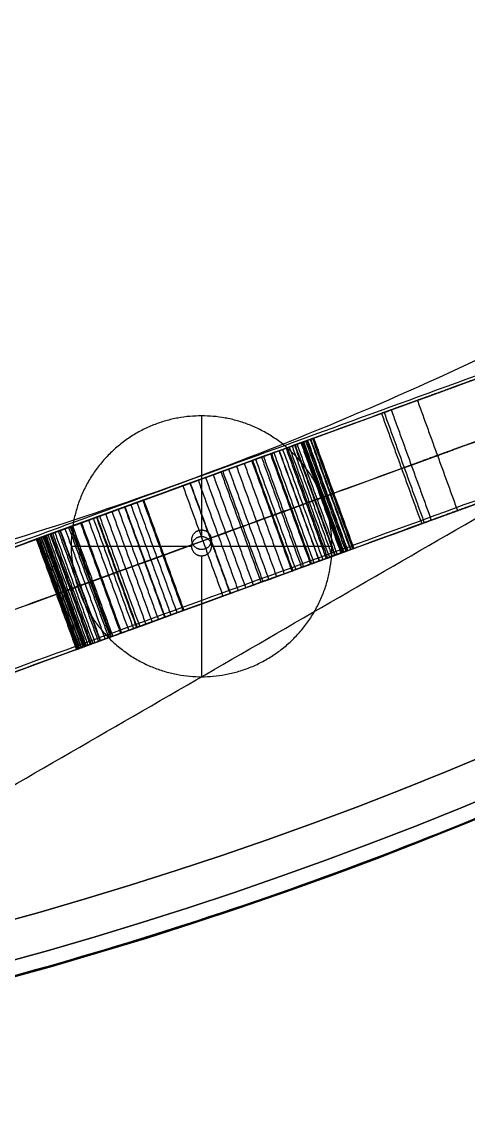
# Model space of a CAD drawing. Header units: millimetres. Extents: x -610 to 610, y -610 to 610.
# Drawn here: x 162.3 to 230.7, y -610.3 to -442.1 of the extents above; entities that cross this region are included whole.
import ezdxf

# ---------------------------------------------------------------- set-up
doc = ezdxf.new("R2010")
doc.units = ezdxf.units.MM
doc.layers.add('base', color=7, linetype='Continuous', true_color=0xffecbc)

msp = doc.modelspace()

# ---------------------------------------------------------------- linework, layer by layer
at = {"layer": 'base'}
for p, q in [((-25.71, -590.63, 122.97), (352.29, -453.05, 122.97)), ((-19.56, -607.54, 122.97), (358.44, -469.96, 122.97)), ((189.81, -502.51, -13.03), (189.81, -521.01, -13.03)), ((189.81, -502.51, -31.03), (189.81, -521.01, -31.03)), ((181.02, -515.39, 244.97), (181.02, -515.39, 190.2)), ((181.02, -515.39, 138.6), (181.02, -515.39, 0.97)), ((169.81, -522.51, -13.03), (188.31, -522.51, -13.03)), ((169.81, -522.51, -31.03), (188.31, -522.51, -31.03)), ((191.31, -522.51, -13.03), (209.81, -522.51, -13.03)), ((191.31, -522.51, -31.03), (209.81, -522.51, -31.03)), ((189.81, -524.01, -13.03), (189.81, -542.51, -13.03)), ((189.81, -524.01, -31.03), (189.81, -542.51, -31.03)), ((187.17, -532.3, 244.97), (187.17, -532.3, 190.2)), ((187.17, -532.3, 138.6), (187.17, -532.3, 0.97))]:
    msp.add_line(p, q, dxfattribs=at)
for centre, radius in [((0, 0, 249.47), 610), ((0, 0, 250.47), 610), ((0, 0, 243.46), 607.51), ((0, 0, 256.48), 607.51), ((0, 0, 240.97), 601.5), ((0, 0, 258.97), 601.5)]:
    msp.add_circle(centre, radius, dxfattribs=at)
at = {"layer": 'base', "extrusion": (0, 0, -1)}
for centre, radius in [((0, 0, 3.53), 610), ((0, 0, 4.53), 610), ((0, 0, -2.48), 607.51), ((0, 0, 10.54), 607.51), ((0, 0, -4.97), 601.5), ((0, 0, 13.03), 601.5)]:
    msp.add_circle(centre, radius, dxfattribs=at)
at = {"layer": 'base'}
for points, weights, degree, knots in [([(-495.2, -356.2, -4.03), (-851.4, 139, -4.03), (-356.2, 495.2, -4.03), (139, 851.4, -4.03), (495.2, 356.2, -4.03), (851.4, -139, -4.03), (356.2, -495.2, -4.03), (-139, -851.4, -4.03), (-495.2, -356.2, -4.03)], [1, 0.707106781187, 1, 0.707106781187, 1, 0.707106781187, 1, 0.707106781187, 1], 2, [0, 0, 0, 958.185759, 958.185759, 1916.371519, 1916.371519, 2874.557278, 2874.557278, 3832.743037, 3832.743037, 3832.743037]), ([(-610, 0, 249.97), (-610, -610, 249.97), (0, -610, 249.97), (610, -610, 249.97), (610, 0, 249.97), (610, 610, 249.97), (0, 610, 249.97), (-610, 610, 249.97), (-610, 0, 249.97)], [1, 0.707106781187, 1, 0.707106781187, 1, 0.707106781187, 1, 0.707106781187, 1], 2, [0, 0, 0, 958.185759, 958.185759, 1916.371519, 1916.371519, 2874.557278, 2874.557278, 3832.743037, 3832.743037, 3832.743037]), ([(32.65, -544.76, 240.97), (-510.36, -577.3, 240.97), (-544.65, -34.4, 240.97), (-578.93, 508.51, 240.97), (-36.14, 544.54, 240.97), (506.65, 580.56, 240.97), (544.42, 37.89, 240.97), (582.18, -504.79, 240.97), (39.63, -544.29, 240.97)], [1, 0.708239625255, 1, 0.708239625255, 1, 0.708239625255, 1, 0.708239625255, 1], 2, [654.018286, 654.018286, 654.018286, 1509.504571, 1509.504571, 2364.990855, 2364.990855, 3220.47714, 3220.47714, 4075.963425, 4075.963425, 4075.963425]), ([(32.65, -544.76, 244.97), (-510.36, -577.3, 244.97), (-544.65, -34.4, 244.97), (-578.93, 508.51, 244.97), (-36.14, 544.54, 244.97), (506.65, 580.56, 244.97), (544.42, 37.89, 244.97), (582.18, -504.79, 244.97), (39.63, -544.29, 244.97)], [1, 0.708239625255, 1, 0.708239625255, 1, 0.708239625255, 1, 0.708239625255, 1], 2, [654.018286, 654.018286, 654.018286, 1509.504571, 1509.504571, 2364.990855, 2364.990855, 3220.47714, 3220.47714, 4075.963425, 4075.963425, 4075.963425]), ([(32.65, -544.76, 242.97), (-510.36, -577.3, 242.97), (-544.65, -34.4, 242.97), (-578.93, 508.51, 242.97), (-36.14, 544.54, 242.97), (506.65, 580.56, 242.97), (544.42, 37.89, 242.97), (582.18, -504.79, 242.97), (39.63, -544.29, 242.97)], [1, 0.708239625255, 1, 0.708239625255, 1, 0.708239625255, 1, 0.708239625255, 1], 2, [654.018286, 654.018286, 654.018286, 1509.504571, 1509.504571, 2364.990855, 2364.990855, 3220.47714, 3220.47714, 4075.963425, 4075.963425, 4075.963425]), ([(218.9, -501.6, 185.33), (224.76, -499.47, 188.93), (230.62, -497.33, 192.54), (236.48, -495.2, 196.14), (236.93, -495.03, 196.42), (237.44, -494.85, 196.57), (237.96, -494.66, 196.57)], [1, 1, 1, 1, 0.976658867519, 0.976658867519, 1], 3, [1777.788717, 1777.788717, 1777.788717, 1777.788717, 1778.788717, 1778.788717, 1778.788717, 1779.030416, 1779.030416, 1779.030416, 1779.030416]), ([(232.31, -496.72, 140.12), (229.4, -497.78, 138.24), (225.99, -499.02, 138.07), (222.92, -500.14, 139.64), (219.84, -501.25, 141.22), (217.85, -501.98, 144.17), (217.41, -502.14, 147.77)], [1, 0.919341741165, 0.919341741165, 1, 0.919341741165, 0.919341741165, 1], 3, [1721.078293, 1721.078293, 1721.078293, 1721.078293, 1731.515572, 1731.515572, 1731.515572, 1741.952851, 1741.952851, 1741.952851, 1741.952851]), ([(189.81, -502.51, -13.03), (209.81, -502.51, -13.03), (209.81, -522.51, -13.03), (209.81, -542.51, -13.03), (189.81, -542.51, -13.03), (169.81, -542.51, -13.03), (169.81, -522.51, -13.03), (169.81, -502.51, -13.03), (189.81, -502.51, -13.03)], [1, 0.707106781187, 1, 0.707106781187, 1, 0.707106781187, 1, 0.707106781187, 1], 2, [0, 0, 0, 31.415927, 31.415927, 62.831853, 62.831853, 94.24778, 94.24778, 125.663706, 125.663706, 125.663706]), ([(189.81, -502.51, -31.03), (209.81, -502.51, -31.03), (209.81, -522.51, -31.03), (209.81, -542.51, -31.03), (189.81, -542.51, -31.03), (169.81, -542.51, -31.03), (169.81, -522.51, -31.03), (169.81, -502.51, -31.03), (189.81, -502.51, -31.03)], [1, 0.707106781187, 1, 0.707106781187, 1, 0.707106781187, 1, 0.707106781187, 1], 2, [0, 0, 0, 31.415927, 31.415927, 62.831853, 62.831853, 94.24778, 94.24778, 125.663706, 125.663706, 125.663706]), ([(189.81, -502.51, -22.03), (209.81, -502.51, -22.03), (209.81, -522.51, -22.03), (209.81, -542.51, -22.03), (189.81, -542.51, -22.03), (169.81, -542.51, -22.03), (169.81, -522.51, -22.03), (169.81, -502.51, -22.03), (189.81, -502.51, -22.03)], [1, 0.707106781187, 1, 0.707106781187, 1, 0.707106781187, 1, 0.707106781187, 1], 2, [0, 0, 0, 31.415927, 31.415927, 62.831853, 62.831853, 94.24778, 94.24778, 125.663706, 125.663706, 125.663706]), ([(221.97, -510.06, 185.33), (227.84, -507.92, 188.93), (233.7, -505.79, 192.54), (239.56, -503.65, 196.14), (240.01, -503.49, 196.42), (240.52, -503.31, 196.57), (241.04, -503.12, 196.57)], [1, 1, 1, 1, 0.976658867519, 0.976658867519, 1], 3, [1777.788717, 1777.788717, 1777.788717, 1777.788717, 1778.788717, 1778.788717, 1778.788717, 1779.030416, 1779.030416, 1779.030416, 1779.030416]), ([(235.39, -505.17, 140.12), (232.47, -506.23, 138.24), (229.07, -507.47, 138.07), (225.99, -508.59, 139.64), (222.92, -509.71, 141.22), (220.93, -510.44, 144.17), (220.49, -510.6, 147.77)], [1, 0.919341741165, 0.919341741165, 1, 0.919341741165, 0.919341741165, 1], 3, [1721.078293, 1721.078293, 1721.078293, 1721.078293, 1731.515572, 1731.515572, 1731.515572, 1741.952851, 1741.952851, 1741.952851, 1741.952851]), ([(225.05, -518.51, 185.33), (230.91, -516.38, 188.93), (236.78, -514.25, 192.54), (242.64, -512.11, 196.14), (243.09, -511.95, 196.42), (243.59, -511.76, 196.57), (244.12, -511.57, 196.57)], [1, 1, 1, 1, 0.976658867519, 0.976658867519, 1], 3, [1777.788717, 1777.788717, 1777.788717, 1777.788717, 1778.788717, 1778.788717, 1778.788717, 1779.030416, 1779.030416, 1779.030416, 1779.030416]), ([(238.47, -513.63, 140.12), (235.55, -514.69, 138.24), (232.14, -515.93, 138.07), (229.07, -517.05, 139.64), (226, -518.17, 141.22), (224, -518.89, 144.17), (223.57, -519.05, 147.77)], [1, 0.919341741165, 0.919341741165, 1, 0.919341741165, 0.919341741165, 1], 3, [1721.078293, 1721.078293, 1721.078293, 1721.078293, 1731.515572, 1731.515572, 1731.515572, 1741.952851, 1741.952851, 1741.952851, 1741.952851]), ([(180.93, -515.42, 138.54), (180.89, -515.43, 138.53), (180.84, -515.45, 138.51), (180.79, -515.47, 138.5), (180.49, -515.58, 138.41), (180.19, -515.69, 138.34), (179.88, -515.8, 138.28), (179.57, -515.91, 138.23), (179.26, -516.02, 138.18), (178.95, -516.14, 138.16), (178.63, -516.26, 138.13), (178.31, -516.37, 138.12), (177.99, -516.49, 138.13), (177.67, -516.61, 138.13), (177.34, -516.72, 138.16), (177.02, -516.84, 138.19), (176.7, -516.96, 138.23), (176.38, -517.07, 138.28), (176.06, -517.19, 138.35), (175.74, -517.31, 138.41), (175.42, -517.42, 138.49), (175.1, -517.54, 138.58), (174.78, -517.66, 138.68), (174.46, -517.77, 138.79), (174.15, -517.89, 138.91), (173.83, -518, 139.03), (173.52, -518.11, 139.16), (173.21, -518.23, 139.31), (172.58, -518.46, 139.61), (171.97, -518.68, 139.96), (171.38, -518.89, 140.35), (170.78, -519.11, 140.76), (170.2, -519.32, 141.22), (169.66, -519.52, 141.72), (169.09, -519.73, 142.24), (168.56, -519.92, 142.81), (168.08, -520.09, 143.42), (167.57, -520.28, 144.05), (167.11, -520.45, 144.72), (166.71, -520.59, 145.43), (166.28, -520.75, 146.17), (165.91, -520.88, 146.95), (165.61, -520.99, 147.75), (165.45, -521.05, 148.17), (165.3, -521.1, 148.6), (165.18, -521.15, 149.02), (165.05, -521.2, 149.47), (164.93, -521.24, 149.91), (164.84, -521.27, 150.36), (164.64, -521.35, 151.3), (164.51, -521.39, 152.26), (164.45, -521.41, 153.23), (164.38, -521.44, 154.47), (164.88, -521.26, 155.59), (165.84, -520.91, 156.31)], [1, 1, 1, 1, 1, 1, 1, 1, 1, 1, 1, 1, 1, 1, 1, 1, 1, 1, 1, 1, 1, 1, 1, 1, 1, 1, 1, 1, 1, 1, 1, 1, 1, 1, 1, 1, 1, 1, 1, 1, 1, 1, 1, 1, 1, 1, 1, 1, 1, 1, 1, 1, 0.915105733995, 0.915105733995, 1], 3, [1906.864799, 1906.864799, 1906.864799, 1906.864799, 1907.024916, 1907.024916, 1907.024916, 1908.013528, 1908.013528, 1908.013528, 1909.01806, 1909.01806, 1909.01806, 1910.039247, 1910.039247, 1910.039247, 1911.06999, 1911.06999, 1911.06999, 1912.107195, 1912.107195, 1912.107195, 1913.154889, 1913.154889, 1913.154889, 1914.216163, 1914.216163, 1914.216163, 1915.293393, 1915.293393, 1915.293393, 1917.502757, 1917.502757, 1917.502757, 1919.794297, 1919.794297, 1919.794297, 1922.183385, 1922.183385, 1922.183385, 1924.675663, 1924.675663, 1924.675663, 1927.278617, 1927.278617, 1927.278617, 1928.629144, 1928.629144, 1928.629144, 1930.015957, 1930.015957, 1930.015957, 1932.912329, 1932.912329, 1932.912329, 1936.48356, 1936.48356, 1936.48356, 1936.48356]), ([(191.22, -520.99, -13.03), (190.71, -519.58, -13.03), (189.3, -520.1, -13.03), (187.89, -520.61, -13.03), (188.4, -522.02, -13.03), (188.92, -523.43, -13.03), (190.33, -522.92, -13.03), (191.74, -522.4, -13.03), (191.22, -520.99, -13.03)], [1, 0.707106781187, 1, 0.707106781187, 1, 0.707106781187, 1, 0.707106781187, 1], 2, [3945.840373, 3945.840373, 3945.840373, 3948.196567, 3948.196567, 3950.552762, 3950.552762, 3952.908956, 3952.908956, 3955.265151, 3955.265151, 3955.265151]), ([(191.22, -520.99, 0.97), (190.71, -519.58, 0.97), (189.3, -520.1, 0.97), (187.89, -520.61, 0.97), (188.4, -522.02, 0.97), (188.92, -523.43, 0.97), (190.33, -522.92, 0.97), (191.74, -522.4, 0.97), (191.22, -520.99, 0.97)], [1, 0.707106781187, 1, 0.707106781187, 1, 0.707106781187, 1, 0.707106781187, 1], 2, [3945.840373, 3945.840373, 3945.840373, 3948.196567, 3948.196567, 3950.552762, 3950.552762, 3952.908956, 3952.908956, 3955.265151, 3955.265151, 3955.265151]), ([(191.22, -520.99, -4.03), (190.71, -519.58, -4.03), (189.3, -520.1, -4.03), (187.89, -520.61, -4.03), (188.4, -522.02, -4.03), (188.92, -523.43, -4.03), (190.33, -522.92, -4.03), (191.74, -522.4, -4.03), (191.22, -520.99, -4.03)], [1, 0.707106781187, 1, 0.707106781187, 1, 0.707106781187, 1, 0.707106781187, 1], 2, [3945.840373, 3945.840373, 3945.840373, 3948.196567, 3948.196567, 3950.552762, 3950.552762, 3952.908956, 3952.908956, 3955.265151, 3955.265151, 3955.265151]), ([(189.81, -521.01, -13.03), (188.31, -521.01, -13.03), (188.31, -522.51, -13.03), (188.31, -524.01, -13.03), (189.81, -524.01, -13.03), (191.31, -524.01, -13.03), (191.31, -522.51, -13.03), (191.31, -521.01, -13.03), (189.81, -521.01, -13.03)], [1, 0.707106781187, 1, 0.707106781187, 1, 0.707106781187, 1, 0.707106781187, 1], 2, [125.663706, 125.663706, 125.663706, 128.019901, 128.019901, 130.376095, 130.376095, 132.73229, 132.73229, 135.088484, 135.088484, 135.088484]), ([(189.81, -521.01, -31.03), (188.31, -521.01, -31.03), (188.31, -522.51, -31.03), (188.31, -524.01, -31.03), (189.81, -524.01, -31.03), (191.31, -524.01, -31.03), (191.31, -522.51, -31.03), (191.31, -521.01, -31.03), (189.81, -521.01, -31.03)], [1, 0.707106781187, 1, 0.707106781187, 1, 0.707106781187, 1, 0.707106781187, 1], 2, [125.663706, 125.663706, 125.663706, 128.019901, 128.019901, 130.376095, 130.376095, 132.73229, 132.73229, 135.088484, 135.088484, 135.088484]), ([(189.81, -521.01, -22.03), (188.31, -521.01, -22.03), (188.31, -522.51, -22.03), (188.31, -524.01, -22.03), (189.81, -524.01, -22.03), (191.31, -524.01, -22.03), (191.31, -522.51, -22.03), (191.31, -521.01, -22.03), (189.81, -521.01, -22.03)], [1, 0.707106781187, 1, 0.707106781187, 1, 0.707106781187, 1, 0.707106781187, 1], 2, [125.663706, 125.663706, 125.663706, 128.019901, 128.019901, 130.376095, 130.376095, 132.73229, 132.73229, 135.088484, 135.088484, 135.088484]), ([(184.01, -523.87, 138.54), (183.96, -523.89, 138.53), (183.92, -523.91, 138.51), (183.87, -523.93, 138.5), (183.57, -524.03, 138.41), (183.27, -524.14, 138.34), (182.96, -524.26, 138.28), (182.65, -524.37, 138.23), (182.34, -524.48, 138.18), (182.03, -524.6, 138.16), (181.71, -524.71, 138.13), (181.39, -524.83, 138.12), (181.07, -524.95, 138.13), (180.74, -525.06, 138.13), (180.42, -525.18, 138.16), (180.1, -525.3, 138.19), (179.78, -525.41, 138.23), (179.46, -525.53, 138.28), (179.14, -525.65, 138.35), (178.81, -525.77, 138.41), (178.49, -525.88, 138.49), (178.18, -526, 138.58), (177.86, -526.11, 138.68), (177.54, -526.23, 138.79), (177.23, -526.34, 138.91), (176.91, -526.46, 139.03), (176.6, -526.57, 139.16), (176.29, -526.68, 139.31), (175.66, -526.91, 139.61), (175.05, -527.14, 139.96), (174.46, -527.35, 140.35), (173.86, -527.57, 140.76), (173.28, -527.78, 141.22), (172.74, -527.98, 141.72), (172.17, -528.18, 142.24), (171.64, -528.38, 142.81), (171.16, -528.55, 143.42), (170.65, -528.74, 144.05), (170.19, -528.9, 144.72), (169.79, -529.05, 145.43), (169.36, -529.21, 146.17), (168.99, -529.34, 146.95), (168.69, -529.45, 147.75), (168.53, -529.51, 148.17), (168.38, -529.56, 148.6), (168.26, -529.61, 149.02), (168.13, -529.66, 149.47), (168.01, -529.7, 149.91), (167.92, -529.73, 150.36), (167.71, -529.8, 151.3), (167.59, -529.85, 152.26), (167.53, -529.87, 153.23), (167.46, -529.9, 154.47), (167.96, -529.72, 155.59), (168.92, -529.37, 156.31)], [1, 1, 1, 1, 1, 1, 1, 1, 1, 1, 1, 1, 1, 1, 1, 1, 1, 1, 1, 1, 1, 1, 1, 1, 1, 1, 1, 1, 1, 1, 1, 1, 1, 1, 1, 1, 1, 1, 1, 1, 1, 1, 1, 1, 1, 1, 1, 1, 1, 1, 1, 1, 0.915105733995, 0.915105733995, 1], 3, [1906.864799, 1906.864799, 1906.864799, 1906.864799, 1907.024916, 1907.024916, 1907.024916, 1908.013528, 1908.013528, 1908.013528, 1909.01806, 1909.01806, 1909.01806, 1910.039247, 1910.039247, 1910.039247, 1911.06999, 1911.06999, 1911.06999, 1912.107195, 1912.107195, 1912.107195, 1913.154889, 1913.154889, 1913.154889, 1914.216163, 1914.216163, 1914.216163, 1915.293393, 1915.293393, 1915.293393, 1917.502757, 1917.502757, 1917.502757, 1919.794297, 1919.794297, 1919.794297, 1922.183385, 1922.183385, 1922.183385, 1924.675663, 1924.675663, 1924.675663, 1927.278617, 1927.278617, 1927.278617, 1928.629144, 1928.629144, 1928.629144, 1930.015957, 1930.015957, 1930.015957, 1932.912329, 1932.912329, 1932.912329, 1936.48356, 1936.48356, 1936.48356, 1936.48356]), ([(187.09, -532.33, 138.54), (187.04, -532.35, 138.53), (186.99, -532.37, 138.51), (186.95, -532.38, 138.5), (186.65, -532.49, 138.41), (186.34, -532.6, 138.34), (186.04, -532.71, 138.28), (185.73, -532.83, 138.23), (185.42, -532.94, 138.18), (185.1, -533.05, 138.16), (184.78, -533.17, 138.13), (184.46, -533.29, 138.12), (184.14, -533.4, 138.13), (183.82, -533.52, 138.13), (183.5, -533.64, 138.16), (183.18, -533.75, 138.19), (182.86, -533.87, 138.23), (182.53, -533.99, 138.28), (182.21, -534.11, 138.35), (181.89, -534.22, 138.41), (181.57, -534.34, 138.49), (181.26, -534.45, 138.58), (180.94, -534.57, 138.68), (180.62, -534.69, 138.79), (180.31, -534.8, 138.91), (179.99, -534.92, 139.03), (179.68, -535.03, 139.16), (179.37, -535.14, 139.31), (178.74, -535.37, 139.61), (178.12, -535.59, 139.96), (177.54, -535.81, 140.35), (176.93, -536.03, 140.76), (176.36, -536.24, 141.22), (175.82, -536.43, 141.72), (175.25, -536.64, 142.24), (174.72, -536.83, 142.81), (174.24, -537.01, 143.42), (173.73, -537.19, 144.05), (173.27, -537.36, 144.72), (172.86, -537.51, 145.43), (172.44, -537.66, 146.17), (172.07, -537.8, 146.95), (171.76, -537.91, 147.75), (171.6, -537.97, 148.17), (171.46, -538.02, 148.6), (171.33, -538.07, 149.02), (171.2, -538.11, 149.47), (171.09, -538.15, 149.91), (170.99, -538.19, 150.36), (170.79, -538.26, 151.3), (170.67, -538.31, 152.26), (170.61, -538.33, 153.23), (170.53, -538.36, 154.47), (171.04, -538.17, 155.59), (172, -537.82, 156.31)], [1, 1, 1, 1, 1, 1, 1, 1, 1, 1, 1, 1, 1, 1, 1, 1, 1, 1, 1, 1, 1, 1, 1, 1, 1, 1, 1, 1, 1, 1, 1, 1, 1, 1, 1, 1, 1, 1, 1, 1, 1, 1, 1, 1, 1, 1, 1, 1, 1, 1, 1, 1, 0.915105733995, 0.915105733995, 1], 3, [1906.864799, 1906.864799, 1906.864799, 1906.864799, 1907.024916, 1907.024916, 1907.024916, 1908.013528, 1908.013528, 1908.013528, 1909.01806, 1909.01806, 1909.01806, 1910.039247, 1910.039247, 1910.039247, 1911.06999, 1911.06999, 1911.06999, 1912.107195, 1912.107195, 1912.107195, 1913.154889, 1913.154889, 1913.154889, 1914.216163, 1914.216163, 1914.216163, 1915.293393, 1915.293393, 1915.293393, 1917.502757, 1917.502757, 1917.502757, 1919.794297, 1919.794297, 1919.794297, 1922.183385, 1922.183385, 1922.183385, 1924.675663, 1924.675663, 1924.675663, 1927.278617, 1927.278617, 1927.278617, 1928.629144, 1928.629144, 1928.629144, 1930.015957, 1930.015957, 1930.015957, 1932.912329, 1932.912329, 1932.912329, 1936.48356, 1936.48356, 1936.48356, 1936.48356])]:
    msp.add_rational_spline(points, weights, degree=degree, knots=knots, dxfattribs=at)
for points, degree in [([(106.57, -590.57, 240.97), (282.37, -489.07, 240.97), (458.17, -387.57, 240.97)], 2), ([(106.57, -590.57, 244.97), (282.37, -489.07, 244.97), (458.17, -387.57, 244.97)], 2), ([(106.57, -590.57, 242.97), (282.37, -489.07, 242.97), (458.17, -387.57, 242.97)], 2), ([(0, -580.76, 4.97), (186.65, -512.82, 4.97), (373.3, -444.89, 4.97)], 2), ([(0, -580.76, 0.97), (186.65, -512.82, 0.97), (373.3, -444.89, 0.97)], 2), ([(0, -580.76, 2.97), (186.65, -512.82, 2.97), (373.3, -444.89, 2.97)], 2), ([(9.75, -577.72, 0.97), (186.93, -513.23, 0.97), (364.11, -448.75, 0.97)], 2), ([(352.29, -453.05, 244.97), (168.14, -520.07, 244.97), (-16.01, -587.1, 244.97)], 2), ([(12.83, -586.18, 0.97), (190.01, -521.69, 0.97), (367.19, -457.2, 0.97)], 2), ([(383.56, -460.31, 4.97), (192.81, -529.74, 4.97), (2.05, -599.17, 4.97)], 2), ([(383.56, -460.31, 0.97), (192.81, -529.74, 0.97), (2.05, -599.17, 0.97)], 2), ([(383.56, -460.31, 2.97), (192.81, -529.74, 2.97), (2.05, -599.17, 2.97)], 2), ([(355.37, -461.51, 244.97), (171.22, -528.53, 244.97), (-12.93, -595.55, 244.97)], 2), ([(15.9, -594.64, 0.97), (193.09, -530.15, 0.97), (370.27, -465.66, 0.97)], 2), ([(358.44, -469.96, 244.97), (174.3, -536.99, 244.97), (-9.85, -604.01, 244.97)], 2), ([(222.92, -500.14, 139.64), (225.99, -508.59, 139.64), (229.07, -517.05, 139.64)], 2), ([(189.81, -502.51, -13.03), (189.81, -502.51, -22.03), (189.81, -502.51, -31.03)], 2), ([(217.41, -502.14, 182.6), (217.41, -502.14, 183.73), (217.98, -501.93, 184.77), (218.9, -501.6, 185.33)], 3), ([(217.41, -502.14, 147.77), (220.49, -510.6, 147.77), (223.57, -519.05, 147.77)], 2), ([(217.41, -502.14, 147.77), (217.41, -502.14, 159.38), (217.41, -502.14, 170.99), (217.41, -502.14, 182.6)], 3), ([(217.41, -502.14, 182.6), (220.49, -510.6, 182.6), (223.57, -519.05, 182.6)], 2), ([(217.41, -502.14, 165.18), (220.49, -510.6, 165.18), (223.57, -519.05, 165.18)], 2), ([(217.81, -501.99, 184.18), (220.89, -510.45, 184.18), (223.97, -518.91, 184.18)], 2), ([(218.9, -501.6, 185.33), (221.97, -510.06, 185.33), (225.05, -518.51, 185.33)], 2), ([(206.07, -506.27, 157.3), (209.14, -514.73, 157.3), (212.22, -523.18, 157.3)], 2), ([(206.48, -506.12, 167.42), (209.56, -514.58, 167.42), (212.63, -523.03, 167.42)], 2), ([(206.55, -506.09, 158.96), (209.63, -514.55, 158.96), (212.71, -523.01, 158.96)], 2), ([(206.82, -505.99, 165.75), (209.9, -514.45, 165.75), (212.98, -522.91, 165.75)], 2), ([(206.87, -505.98, 160.65), (209.94, -514.43, 160.65), (213.02, -522.89, 160.65)], 2), ([(207, -505.93, 164.07), (210.08, -514.39, 164.07), (213.15, -522.84, 164.07)], 2), ([(205.17, -506.6, 155.23), (197.09, -509.54, 149.67), (189.01, -512.48, 144.1), (180.93, -515.42, 138.54)], 3), ([(204.15, -506.97, 181.42), (201.98, -507.76, 180.08), (199.8, -508.55, 178.75), (197.63, -509.34, 177.42)], 3), ([(201.69, -507.86, 193.97), (204.77, -516.32, 193.97), (207.85, -524.78, 193.97)], 2), ([(201.72, -507.85, 175.09), (204.8, -516.31, 175.09), (207.87, -524.77, 175.09)], 2), ([(202.25, -507.66, 193.48), (205.32, -516.12, 193.48), (208.4, -524.57, 193.48)], 2), ([(202.77, -507.47, 192.92), (205.85, -515.93, 192.92), (208.92, -524.38, 192.92)], 2), ([(202.97, -507.39, 173.93), (206.05, -515.85, 173.93), (209.13, -524.31, 173.93)], 2), ([(203.25, -507.29, 192.32), (206.33, -515.75, 192.32), (209.41, -524.21, 192.32)], 2), ([(203.69, -507.13, 191.66), (206.77, -515.59, 191.66), (209.85, -524.05, 191.66)], 2), ([(204.06, -507, 172.63), (207.14, -515.46, 172.63), (210.22, -523.91, 172.63)], 2), ([(204.15, -506.97, 181.42), (207.23, -515.42, 181.42), (210.3, -523.88, 181.42)], 2), ([(204.45, -506.86, 190.21), (207.53, -515.31, 190.21), (210.61, -523.77, 190.21)], 2), ([(205.04, -506.64, 188.6), (208.11, -515.1, 188.6), (211.19, -523.56, 188.6)], 2), ([(205.17, -506.6, 155.23), (208.24, -515.05, 155.23), (211.32, -523.51, 155.23)], 2), ([(205.3, -506.55, 170.59), (208.38, -515.01, 170.59), (211.46, -523.46, 170.59)], 2), ([(205.45, -506.49, 182.89), (208.52, -514.95, 182.89), (211.6, -523.41, 182.89)], 2), ([(205.47, -506.49, 186.83), (208.55, -514.94, 186.83), (211.63, -523.4, 186.83)], 2), ([(205.77, -506.38, 184.87), (208.85, -514.83, 184.87), (211.92, -523.29, 184.87)], 2), ([(205.97, -506.3, 169.04), (209.05, -514.76, 169.04), (212.13, -523.22, 169.04)], 2), ([(197.5, -509.39, 195.88), (200.58, -517.84, 195.88), (203.66, -526.3, 195.88)], 2), ([(197.63, -509.34, 177.42), (200.71, -517.8, 177.42), (203.79, -526.25, 177.42)], 2), ([(197.63, -509.34, 177.42), (197.63, -509.34, 177.42), (197.63, -509.34, 177.42), (197.63, -509.34, 177.42)], 3), ([(197.63, -509.34, 177.42), (200.71, -517.8, 177.42), (203.79, -526.25, 177.42)], 2), ([(197.63, -509.34, 177.42), (200.71, -517.8, 177.42), (203.79, -526.25, 177.42)], 2), ([(198.09, -509.17, 195.75), (201.17, -517.63, 195.75), (204.25, -526.09, 195.75)], 2), ([(199, -508.84, 176.8), (202.07, -517.3, 176.8), (205.15, -525.76, 176.8)], 2), ([(199.3, -508.73, 195.36), (202.38, -517.19, 195.36), (205.46, -525.65, 195.36)], 2), ([(200.37, -508.34, 176.04), (203.45, -516.8, 176.04), (206.53, -525.26, 176.04)], 2), ([(200.52, -508.29, 194.78), (203.59, -516.75, 194.78), (206.67, -525.2, 194.78)], 2), ([(200.89, -508.15, 179.42), (203.97, -516.61, 179.42), (207.05, -525.07, 179.42)], 2), ([(192.77, -511.11, 196.04), (195.85, -519.57, 196.04), (198.92, -528.02, 196.04)], 2), ([(193.05, -511.01, 146.89), (196.13, -519.46, 146.89), (199.21, -527.92, 146.89)], 2), ([(193.96, -510.67, 196.14), (197.04, -519.13, 196.14), (200.12, -527.59, 196.14)], 2), ([(195.16, -510.24, 196.15), (198.23, -518.7, 196.15), (201.31, -527.15, 196.15)], 2), ([(196.35, -509.81, 196.07), (199.42, -518.26, 196.07), (202.5, -526.72, 196.07)], 2), ([(220.49, -510.6, 182.6), (220.49, -510.6, 183.73), (221.06, -510.39, 184.77), (221.97, -510.06, 185.33)], 3), ([(220.49, -510.6, 147.77), (220.49, -510.6, 159.38), (220.49, -510.6, 170.99), (220.49, -510.6, 182.6)], 3), ([(168.07, -520.1, 182.1), (174.72, -517.68, 186.26), (181.38, -515.26, 190.42), (188.03, -512.83, 194.58)], 3), ([(186.65, -512.82, 4.97), (186.65, -512.82, 2.97), (186.65, -512.82, 0.97)], 2), ([(188.03, -512.83, 194.58), (191.11, -521.29, 194.58), (194.18, -529.75, 194.58)], 2), ([(188.07, -512.82, 194.61), (191.15, -521.28, 194.61), (194.23, -529.73, 194.61)], 2), ([(189.28, -512.38, 195.16), (192.36, -520.84, 195.16), (195.43, -529.29, 195.16)], 2), ([(190.42, -511.96, 195.56), (193.5, -520.42, 195.56), (196.58, -528.88, 195.56)], 2), ([(191.58, -511.54, 195.85), (194.66, -520, 195.85), (197.74, -528.45, 195.85)], 2), ([(186.93, -513.23, 0.97), (190.01, -521.69, 0.97), (193.09, -530.15, 0.97)], 2), ([(178.95, -516.14, 138.16), (182.03, -524.6, 138.16), (185.1, -533.05, 138.16)], 2), ([(179.88, -515.8, 138.28), (182.96, -524.26, 138.28), (186.04, -532.71, 138.28)], 2), ([(180.79, -515.47, 138.5), (183.87, -523.93, 138.5), (186.95, -532.38, 138.5)], 2), ([(180.93, -515.42, 138.54), (184.01, -523.87, 138.54), (187.09, -532.33, 138.54)], 2), ([(208.24, -515.05, 155.23), (200.17, -517.99, 149.67), (192.09, -520.93, 144.1), (184.01, -523.87, 138.54)], 3), ([(207.23, -515.42, 181.42), (205.05, -516.21, 180.08), (202.88, -517, 178.75), (200.71, -517.8, 177.42)], 3), ([(165.84, -520.91, 156.31), (168.48, -519.95, 157.93), (171.12, -518.99, 159.56), (173.77, -518.02, 161.18)], 3), ([(173.77, -518.02, 161.18), (176.85, -526.48, 161.18), (179.92, -534.94, 161.18)], 2), ([(174.15, -517.89, 138.91), (177.23, -526.34, 138.91), (180.31, -534.8, 138.91)], 2), ([(175.1, -517.54, 138.58), (178.18, -526, 138.58), (181.26, -534.45, 138.58)], 2), ([(176.06, -517.19, 138.35), (179.14, -525.65, 138.35), (182.21, -534.11, 138.35)], 2), ([(177.02, -516.84, 138.19), (180.1, -525.3, 138.19), (183.18, -533.75, 138.19)], 2), ([(177.99, -516.49, 138.13), (181.07, -524.95, 138.13), (184.14, -533.4, 138.13)], 2), ([(178.05, -516.47, 188.34), (181.13, -524.92, 188.34), (184.21, -533.38, 188.34)], 2), ([(200.71, -517.8, 177.42), (200.71, -517.8, 177.42), (200.71, -517.8, 177.42), (200.71, -517.8, 177.42)], 3), ([(169.42, -519.61, 163.14), (172.49, -528.07, 163.14), (175.57, -536.52, 163.14)], 2), ([(169.66, -519.52, 141.72), (172.74, -527.98, 141.72), (175.82, -536.43, 141.72)], 2), ([(169.8, -519.47, 158.75), (172.88, -527.92, 158.75), (175.96, -536.38, 158.75)], 2), ([(170.01, -519.39, 162.77), (173.09, -527.85, 162.77), (176.17, -536.3, 162.77)], 2), ([(171.24, -518.94, 162.15), (174.32, -527.4, 162.15), (177.39, -535.86, 162.15)], 2), ([(171.38, -518.89, 140.35), (174.46, -527.35, 140.35), (177.54, -535.81, 140.35)], 2), ([(172.46, -518.5, 161.65), (175.54, -526.96, 161.65), (178.62, -535.41, 161.65)], 2), ([(173.21, -518.23, 139.31), (176.29, -526.68, 139.31), (179.37, -535.14, 139.31)], 2), ([(173.68, -518.06, 161.21), (176.75, -526.51, 161.21), (179.83, -534.97, 161.21)], 2), ([(223.57, -519.05, 182.6), (223.57, -519.05, 183.73), (224.14, -518.85, 184.77), (225.05, -518.51, 185.33)], 3), ([(223.57, -519.05, 147.77), (223.57, -519.05, 159.38), (223.57, -519.05, 170.99), (223.57, -519.05, 182.6)], 3), ([(164.45, -521.41, 153.23), (167.53, -529.87, 153.23), (170.61, -538.33, 153.23)], 2), ([(164.63, -521.35, 173.01), (167.71, -529.81, 173.01), (170.79, -538.26, 173.01)], 2), ([(164.64, -521.35, 172.47), (167.72, -529.8, 172.47), (170.8, -538.26, 172.47)], 2), ([(164.66, -521.34, 174.07), (167.73, -529.8, 174.07), (170.81, -538.26, 174.07)], 2), ([(164.67, -521.34, 171.94), (167.75, -529.79, 171.94), (170.82, -538.25, 171.94)], 2), ([(164.84, -521.27, 150.36), (167.92, -529.73, 150.36), (170.99, -538.19, 150.36)], 2), ([(164.93, -521.24, 176.25), (168.01, -529.7, 176.25), (171.09, -538.15, 176.25)], 2), ([(164.94, -521.24, 169.93), (168.02, -529.69, 169.93), (171.1, -538.15, 169.93)], 2), ([(165.18, -521.15, 149.02), (168.26, -529.61, 149.02), (171.33, -538.07, 149.02)], 2), ([(165.2, -521.14, 177.35), (168.28, -529.6, 177.35), (171.36, -538.06, 177.35)], 2), ([(165.23, -521.13, 168.78), (168.31, -529.59, 168.78), (171.39, -538.04, 168.78)], 2), ([(165.48, -521.04, 178.18), (168.56, -529.5, 178.18), (171.64, -537.95, 178.18)], 2), ([(165.61, -520.99, 147.75), (168.69, -529.45, 147.75), (171.76, -537.91, 147.75)], 2), ([(165.66, -520.98, 167.64), (168.73, -529.43, 167.64), (171.81, -537.89, 167.64)], 2), ([(165.84, -520.91, 156.31), (168.92, -529.37, 156.31), (172, -537.82, 156.31)], 2), ([(165.96, -520.87, 179.26), (169.03, -529.32, 179.26), (172.11, -537.78, 179.26)], 2), ([(166.22, -520.77, 166.51), (169.3, -529.23, 166.51), (172.38, -537.68, 166.51)], 2), ([(166.56, -520.65, 180.3), (169.63, -529.11, 180.3), (172.71, -537.56, 180.3)], 2), ([(166.71, -520.59, 145.43), (169.79, -529.05, 145.43), (172.86, -537.51, 145.43)], 2), ([(166.94, -520.51, 165.43), (170.02, -528.97, 165.43), (173.1, -537.42, 165.43)], 2), ([(167.29, -520.38, 181.28), (170.37, -528.84, 181.28), (173.45, -537.3, 181.28)], 2), ([(167.82, -520.19, 164.43), (170.9, -528.65, 164.43), (173.98, -537.1, 164.43)], 2), ([(168.07, -520.1, 182.1), (171.15, -528.55, 182.1), (174.23, -537.01, 182.1)], 2), ([(168.08, -520.09, 143.42), (171.16, -528.55, 143.42), (174.24, -537.01, 143.42)], 2), ([(168.14, -520.07, 244.97), (171.22, -528.53, 244.97), (174.3, -536.99, 244.97)], 2), ([(168.85, -519.81, 163.54), (171.93, -528.27, 163.54), (175.01, -536.73, 163.54)], 2), ([(171.15, -528.55, 182.1), (177.8, -526.13, 186.26), (184.45, -523.71, 190.42), (191.11, -521.29, 194.58)], 3), ([(189.3, -520.1, 0.97), (189.3, -520.1, -6.03), (189.3, -520.1, -13.03)], 2), ([(189.81, -521.01, -13.03), (189.81, -521.01, -22.03), (189.81, -521.01, -31.03)], 2), ([(191.22, -520.99, 0.97), (191.22, -520.99, -6.03), (191.22, -520.99, -13.03)], 2), ([(169.81, -522.51, -13.03), (169.81, -522.51, -22.03), (169.81, -522.51, -31.03)], 2), ([(188.31, -522.51, -13.03), (188.31, -522.51, -22.03), (188.31, -522.51, -31.03)], 2), ([(188.4, -522.02, 0.97), (188.4, -522.02, -6.03), (188.4, -522.02, -13.03)], 2), ([(190.33, -522.92, 0.97), (190.33, -522.92, -6.03), (190.33, -522.92, -13.03)], 2), ([(191.31, -522.51, -13.03), (191.31, -522.51, -22.03), (191.31, -522.51, -31.03)], 2), ([(209.81, -522.51, -13.03), (209.81, -522.51, -22.03), (209.81, -522.51, -31.03)], 2), ([(211.32, -523.51, 155.23), (203.25, -526.45, 149.67), (195.17, -529.39, 144.1), (187.09, -532.33, 138.54)], 3), ([(189.81, -524.01, -13.03), (189.81, -524.01, -22.03), (189.81, -524.01, -31.03)], 2), ([(210.3, -523.88, 181.42), (208.13, -524.67, 180.08), (205.96, -525.46, 178.75), (203.79, -526.25, 177.42)], 3), ([(203.79, -526.25, 177.42), (203.79, -526.25, 177.42), (203.79, -526.25, 177.42), (203.79, -526.25, 177.42)], 3), ([(168.92, -529.37, 156.31), (171.56, -528.41, 157.93), (174.2, -527.44, 159.56), (176.85, -526.48, 161.18)], 3), ([(174.23, -537.01, 182.1), (180.88, -534.59, 186.26), (187.53, -532.17, 190.42), (194.18, -529.75, 194.58)], 3), ([(192.81, -529.74, 4.97), (192.81, -529.74, 2.97), (192.81, -529.74, 0.97)], 2), ([(172, -537.82, 156.31), (174.64, -536.86, 157.93), (177.28, -535.9, 159.56), (179.92, -534.94, 161.18)], 3), ([(189.81, -542.51, -13.03), (189.81, -542.51, -22.03), (189.81, -542.51, -31.03)], 2)]:
    msp.add_open_spline(points, degree=degree, dxfattribs=at)
for points, knots in [([(197.63, -509.34, 177.42), (198.09, -509.17, 177.23), (198.55, -509, 177.02), (199, -508.84, 176.8), (199.46, -508.67, 176.57), (199.92, -508.5, 176.31), (200.37, -508.34, 176.04), (200.84, -508.17, 175.75), (201.29, -508.01, 175.43), (201.72, -507.85, 175.09), (202.16, -507.69, 174.73), (202.58, -507.54, 174.35), (202.97, -507.39, 173.93), (203.36, -507.25, 173.52), (203.72, -507.12, 173.08), (204.06, -507, 172.63), (204.53, -506.83, 171.99), (204.94, -506.68, 171.3), (205.3, -506.55, 170.59), (205.55, -506.46, 170.08), (205.77, -506.38, 169.57), (205.97, -506.3, 169.04), (206.17, -506.23, 168.51), (206.34, -506.17, 167.97), (206.48, -506.12, 167.42), (206.62, -506.07, 166.87), (206.73, -506.03, 166.32), (206.82, -505.99, 165.75), (206.91, -505.96, 165.2), (206.97, -505.94, 164.63), (207, -505.93, 164.07), (207.06, -505.91, 162.93), (207.02, -505.92, 161.78), (206.87, -505.98, 160.65), (206.79, -506.01, 160.08), (206.68, -506.04, 159.52), (206.55, -506.09, 158.96), (206.42, -506.14, 158.4), (206.25, -506.2, 157.85), (206.07, -506.27, 157.3), (205.81, -506.36, 156.59), (205.52, -506.47, 155.89), (205.17, -506.6, 155.23)], [1849.267772, 1849.267772, 1849.267772, 1849.267772, 1850.845211, 1850.845211, 1850.845211, 1852.492407, 1852.492407, 1852.492407, 1854.215161, 1854.215161, 1854.215161, 1855.984677, 1855.984677, 1855.984677, 1857.728662, 1857.728662, 1857.728662, 1860.160288, 1860.160288, 1860.160288, 1861.865276, 1861.865276, 1861.865276, 1863.572346, 1863.572346, 1863.572346, 1865.278206, 1865.278206, 1865.278206, 1866.979086, 1866.979086, 1866.979086, 1870.402799, 1870.402799, 1870.402799, 1872.129751, 1872.129751, 1872.129751, 1873.861963, 1873.861963, 1873.861963, 1876.150501, 1876.150501, 1876.150501, 1876.150501]), ([(188.03, -512.83, 194.58), (188.04, -512.83, 194.59), (188.06, -512.82, 194.6), (188.07, -512.82, 194.61), (188.46, -512.68, 194.82), (188.87, -512.53, 195), (189.28, -512.38, 195.16), (189.65, -512.24, 195.31), (190.03, -512.1, 195.44), (190.42, -511.96, 195.56), (190.8, -511.82, 195.67), (191.19, -511.68, 195.77), (191.58, -511.54, 195.85), (191.98, -511.4, 195.93), (192.37, -511.25, 195.99), (192.77, -511.11, 196.04), (193.16, -510.96, 196.09), (193.56, -510.82, 196.12), (193.96, -510.67, 196.14), (194.36, -510.53, 196.16), (194.76, -510.38, 196.17), (195.16, -510.24, 196.15), (195.55, -510.09, 196.14), (195.95, -509.95, 196.11), (196.35, -509.81, 196.07), (196.73, -509.67, 196.02), (197.12, -509.52, 195.96), (197.5, -509.39, 195.88), (197.7, -509.31, 195.84), (197.9, -509.24, 195.8), (198.09, -509.17, 195.75), (198.5, -509.02, 195.64), (198.91, -508.87, 195.52), (199.3, -508.73, 195.36), (199.72, -508.58, 195.2), (200.12, -508.43, 195), (200.52, -508.29, 194.78), (200.93, -508.14, 194.54), (201.32, -508, 194.27), (201.69, -507.86, 193.97), (201.88, -507.79, 193.82), (202.07, -507.72, 193.65), (202.25, -507.66, 193.48), (202.43, -507.59, 193.3), (202.6, -507.53, 193.12), (202.77, -507.47, 192.92), (202.94, -507.41, 192.73), (203.1, -507.35, 192.53), (203.25, -507.29, 192.32), (203.41, -507.24, 192.11), (203.56, -507.18, 191.89), (203.69, -507.13, 191.66), (203.98, -507.03, 191.2), (204.23, -506.94, 190.72), (204.45, -506.86, 190.21), (204.68, -506.77, 189.69), (204.87, -506.7, 189.15), (205.04, -506.64, 188.6), (205.21, -506.58, 188.02), (205.35, -506.53, 187.43), (205.47, -506.49, 186.83), (205.6, -506.44, 186.18), (205.69, -506.4, 185.53), (205.77, -506.38, 184.87)], [1997.650772, 1997.650772, 1997.650772, 1997.650772, 1997.701368, 1997.701368, 1997.701368, 1999.102973, 1999.102973, 1999.102973, 2000.378909, 2000.378909, 2000.378909, 2001.65321, 2001.65321, 2001.65321, 2002.927467, 2002.927467, 2002.927467, 2004.201314, 2004.201314, 2004.201314, 2005.473773, 2005.473773, 2005.473773, 2006.744279, 2006.744279, 2006.744279, 2007.987374, 2007.987374, 2007.987374, 2008.631143, 2008.631143, 2008.631143, 2009.974073, 2009.974073, 2009.974073, 2011.393194, 2011.393194, 2011.393194, 2012.883834, 2012.883834, 2012.883834, 2013.653736, 2013.653736, 2013.653736, 2014.437581, 2014.437581, 2014.437581, 2015.233808, 2015.233808, 2015.233808, 2016.041931, 2016.041931, 2016.041931, 2017.698036, 2017.698036, 2017.698036, 2019.426346, 2019.426346, 2019.426346, 2021.262003, 2021.262003, 2021.262003, 2023.246611, 2023.246611, 2023.246611, 2023.246611]), ([(200.71, -517.8, 177.42), (201.17, -517.63, 177.23), (201.63, -517.46, 177.02), (202.07, -517.3, 176.8), (202.54, -517.13, 176.57), (203, -516.96, 176.31), (203.45, -516.8, 176.04), (203.91, -516.63, 175.75), (204.37, -516.47, 175.43), (204.8, -516.31, 175.09), (205.24, -516.15, 174.73), (205.66, -515.99, 174.35), (206.05, -515.85, 173.93), (206.44, -515.71, 173.52), (206.8, -515.58, 173.08), (207.14, -515.46, 172.63), (207.61, -515.29, 171.99), (208.02, -515.14, 171.3), (208.38, -515.01, 170.59), (208.63, -514.91, 170.08), (208.85, -514.83, 169.57), (209.05, -514.76, 169.04), (209.24, -514.69, 168.51), (209.41, -514.63, 167.97), (209.56, -514.58, 167.42), (209.7, -514.52, 166.87), (209.81, -514.48, 166.32), (209.9, -514.45, 165.75), (209.98, -514.42, 165.2), (210.04, -514.4, 164.63), (210.08, -514.39, 164.07), (210.14, -514.36, 162.93), (210.1, -514.38, 161.78), (209.94, -514.43, 160.65), (209.87, -514.46, 160.08), (209.76, -514.5, 159.52), (209.63, -514.55, 158.96), (209.49, -514.6, 158.4), (209.33, -514.66, 157.85), (209.14, -514.73, 157.3), (208.89, -514.82, 156.59), (208.59, -514.93, 155.89), (208.24, -515.05, 155.23)], [1849.267772, 1849.267772, 1849.267772, 1849.267772, 1850.845211, 1850.845211, 1850.845211, 1852.492407, 1852.492407, 1852.492407, 1854.215161, 1854.215161, 1854.215161, 1855.984677, 1855.984677, 1855.984677, 1857.728662, 1857.728662, 1857.728662, 1860.160288, 1860.160288, 1860.160288, 1861.865276, 1861.865276, 1861.865276, 1863.572346, 1863.572346, 1863.572346, 1865.278206, 1865.278206, 1865.278206, 1866.979086, 1866.979086, 1866.979086, 1870.402799, 1870.402799, 1870.402799, 1872.129751, 1872.129751, 1872.129751, 1873.861963, 1873.861963, 1873.861963, 1876.150501, 1876.150501, 1876.150501, 1876.150501]), ([(191.11, -521.29, 194.58), (191.12, -521.29, 194.59), (191.13, -521.28, 194.6), (191.15, -521.28, 194.61), (191.54, -521.13, 194.82), (191.94, -520.99, 195), (192.36, -520.84, 195.16), (192.73, -520.7, 195.31), (193.11, -520.56, 195.44), (193.5, -520.42, 195.56), (193.88, -520.28, 195.67), (194.27, -520.14, 195.77), (194.66, -520, 195.85), (195.05, -519.85, 195.93), (195.45, -519.71, 195.99), (195.85, -519.57, 196.04), (196.24, -519.42, 196.09), (196.64, -519.28, 196.12), (197.04, -519.13, 196.14), (197.44, -518.99, 196.16), (197.84, -518.84, 196.17), (198.23, -518.7, 196.15), (198.63, -518.55, 196.14), (199.03, -518.41, 196.11), (199.42, -518.26, 196.07), (199.81, -518.12, 196.02), (200.2, -517.98, 195.96), (200.58, -517.84, 195.88), (200.78, -517.77, 195.84), (200.97, -517.7, 195.8), (201.17, -517.63, 195.75), (201.58, -517.48, 195.64), (201.98, -517.33, 195.52), (202.38, -517.19, 195.36), (202.8, -517.04, 195.2), (203.2, -516.89, 195), (203.59, -516.75, 194.78), (204.01, -516.6, 194.54), (204.4, -516.45, 194.27), (204.77, -516.32, 193.97), (204.96, -516.25, 193.82), (205.15, -516.18, 193.65), (205.32, -516.12, 193.48), (205.5, -516.05, 193.3), (205.68, -515.99, 193.12), (205.85, -515.93, 192.92), (206.02, -515.86, 192.73), (206.18, -515.81, 192.53), (206.33, -515.75, 192.32), (206.49, -515.69, 192.11), (206.63, -515.64, 191.89), (206.77, -515.59, 191.66), (207.06, -515.49, 191.2), (207.31, -515.39, 190.72), (207.53, -515.31, 190.21), (207.76, -515.23, 189.69), (207.95, -515.16, 189.15), (208.11, -515.1, 188.6), (208.29, -515.04, 188.02), (208.43, -514.99, 187.43), (208.55, -514.94, 186.83), (208.67, -514.9, 186.18), (208.77, -514.86, 185.53), (208.85, -514.83, 184.87)], [1997.650772, 1997.650772, 1997.650772, 1997.650772, 1997.701368, 1997.701368, 1997.701368, 1999.102973, 1999.102973, 1999.102973, 2000.378909, 2000.378909, 2000.378909, 2001.65321, 2001.65321, 2001.65321, 2002.927467, 2002.927467, 2002.927467, 2004.201314, 2004.201314, 2004.201314, 2005.473773, 2005.473773, 2005.473773, 2006.744279, 2006.744279, 2006.744279, 2007.987374, 2007.987374, 2007.987374, 2008.631143, 2008.631143, 2008.631143, 2009.974073, 2009.974073, 2009.974073, 2011.393194, 2011.393194, 2011.393194, 2012.883834, 2012.883834, 2012.883834, 2013.653736, 2013.653736, 2013.653736, 2014.437581, 2014.437581, 2014.437581, 2015.233808, 2015.233808, 2015.233808, 2016.041931, 2016.041931, 2016.041931, 2017.698036, 2017.698036, 2017.698036, 2019.426346, 2019.426346, 2019.426346, 2021.262003, 2021.262003, 2021.262003, 2023.246611, 2023.246611, 2023.246611, 2023.246611]), ([(173.77, -518.02, 161.18), (173.74, -518.04, 161.19), (173.71, -518.05, 161.2), (173.68, -518.06, 161.21), (173.27, -518.21, 161.35), (172.86, -518.35, 161.49), (172.46, -518.5, 161.65), (172.05, -518.65, 161.8), (171.64, -518.8, 161.97), (171.24, -518.94, 162.15), (170.82, -519.1, 162.33), (170.41, -519.25, 162.54), (170.01, -519.39, 162.77), (169.81, -519.46, 162.88), (169.61, -519.54, 163.01), (169.42, -519.61, 163.14), (169.22, -519.68, 163.27), (169.03, -519.75, 163.4), (168.85, -519.81, 163.54), (168.49, -519.95, 163.81), (168.15, -520.07, 164.11), (167.82, -520.19, 164.43), (167.51, -520.3, 164.75), (167.22, -520.41, 165.08), (166.94, -520.51, 165.43), (166.68, -520.6, 165.78), (166.44, -520.69, 166.14), (166.22, -520.77, 166.51), (166.01, -520.85, 166.88), (165.82, -520.92, 167.25), (165.66, -520.98, 167.64), (165.5, -521.03, 168.01), (165.36, -521.09, 168.4), (165.23, -521.13, 168.78), (165.12, -521.17, 169.16), (165.02, -521.21, 169.54), (164.94, -521.24, 169.93), (164.8, -521.29, 170.59), (164.71, -521.32, 171.26), (164.67, -521.34, 171.94), (164.66, -521.34, 172.12), (164.65, -521.34, 172.3), (164.64, -521.35, 172.47), (164.63, -521.35, 172.65), (164.63, -521.35, 172.83), (164.63, -521.35, 173.01), (164.63, -521.35, 173.36), (164.64, -521.35, 173.72), (164.66, -521.34, 174.07), (164.7, -521.33, 174.81), (164.78, -521.29, 175.54), (164.93, -521.24, 176.25), (165.01, -521.21, 176.62), (165.1, -521.18, 176.99), (165.2, -521.14, 177.35), (165.29, -521.11, 177.63), (165.38, -521.08, 177.91), (165.48, -521.04, 178.18), (165.62, -520.99, 178.55), (165.78, -520.93, 178.91), (165.96, -520.87, 179.26), (166.14, -520.8, 179.62), (166.34, -520.73, 179.97), (166.56, -520.65, 180.3), (166.78, -520.57, 180.65), (167.03, -520.48, 180.97), (167.29, -520.38, 181.28), (167.54, -520.29, 181.57), (167.8, -520.2, 181.84), (168.07, -520.1, 182.1)], [1946.225194, 1946.225194, 1946.225194, 1946.225194, 1946.32724, 1946.32724, 1946.32724, 1947.690361, 1947.690361, 1947.690361, 1949.085409, 1949.085409, 1949.085409, 1950.529102, 1950.529102, 1950.529102, 1951.265411, 1951.265411, 1951.265411, 1951.989469, 1951.989469, 1951.989469, 1953.403471, 1953.403471, 1953.403471, 1954.773515, 1954.773515, 1954.773515, 1956.098519, 1956.098519, 1956.098519, 1957.376491, 1957.376491, 1957.376491, 1958.606696, 1958.606696, 1958.606696, 1959.793059, 1959.793059, 1959.793059, 1961.826634, 1961.826634, 1961.826634, 1962.361907, 1962.361907, 1962.361907, 1962.89374, 1962.89374, 1962.89374, 1963.962918, 1963.962918, 1963.962918, 1966.163768, 1966.163768, 1966.163768, 1967.300024, 1967.300024, 1967.300024, 1968.185586, 1968.185586, 1968.185586, 1969.374178, 1969.374178, 1969.374178, 1970.596316, 1970.596316, 1970.596316, 1971.853083, 1971.853083, 1971.853083, 1973.014281, 1973.014281, 1973.014281, 1973.014281]), ([(203.79, -526.25, 177.42), (204.25, -526.09, 177.23), (204.7, -525.92, 177.02), (205.15, -525.76, 176.8), (205.62, -525.59, 176.57), (206.08, -525.42, 176.31), (206.53, -525.26, 176.04), (206.99, -525.09, 175.75), (207.44, -524.92, 175.43), (207.87, -524.77, 175.09), (208.32, -524.6, 174.73), (208.74, -524.45, 174.35), (209.13, -524.31, 173.93), (209.52, -524.17, 173.52), (209.88, -524.04, 173.08), (210.22, -523.91, 172.63), (210.68, -523.74, 171.99), (211.1, -523.59, 171.3), (211.46, -523.46, 170.59), (211.71, -523.37, 170.08), (211.93, -523.29, 169.57), (212.13, -523.22, 169.04), (212.32, -523.15, 168.51), (212.49, -523.08, 167.97), (212.63, -523.03, 167.42), (212.78, -522.98, 166.87), (212.89, -522.94, 166.32), (212.98, -522.91, 165.75), (213.06, -522.88, 165.2), (213.12, -522.86, 164.63), (213.15, -522.84, 164.07), (213.22, -522.82, 162.93), (213.18, -522.84, 161.78), (213.02, -522.89, 160.65), (212.95, -522.92, 160.08), (212.84, -522.96, 159.52), (212.71, -523.01, 158.96), (212.57, -523.06, 158.4), (212.41, -523.11, 157.85), (212.22, -523.18, 157.3), (211.97, -523.27, 156.59), (211.67, -523.38, 155.89), (211.32, -523.51, 155.23)], [1849.267772, 1849.267772, 1849.267772, 1849.267772, 1850.845211, 1850.845211, 1850.845211, 1852.492407, 1852.492407, 1852.492407, 1854.215161, 1854.215161, 1854.215161, 1855.984677, 1855.984677, 1855.984677, 1857.728662, 1857.728662, 1857.728662, 1860.160288, 1860.160288, 1860.160288, 1861.865276, 1861.865276, 1861.865276, 1863.572346, 1863.572346, 1863.572346, 1865.278206, 1865.278206, 1865.278206, 1866.979086, 1866.979086, 1866.979086, 1870.402799, 1870.402799, 1870.402799, 1872.129751, 1872.129751, 1872.129751, 1873.861963, 1873.861963, 1873.861963, 1876.150501, 1876.150501, 1876.150501, 1876.150501]), ([(194.18, -529.75, 194.58), (194.2, -529.74, 194.59), (194.21, -529.74, 194.6), (194.23, -529.73, 194.61), (194.62, -529.59, 194.82), (195.02, -529.44, 195), (195.43, -529.29, 195.16), (195.81, -529.16, 195.31), (196.19, -529.02, 195.44), (196.58, -528.88, 195.56), (196.96, -528.74, 195.67), (197.35, -528.6, 195.77), (197.74, -528.45, 195.85), (198.13, -528.31, 195.93), (198.53, -528.17, 195.99), (198.92, -528.02, 196.04), (199.32, -527.88, 196.09), (199.72, -527.73, 196.12), (200.12, -527.59, 196.14), (200.51, -527.44, 196.16), (200.91, -527.3, 196.17), (201.31, -527.15, 196.15), (201.71, -527.01, 196.14), (202.11, -526.86, 196.11), (202.5, -526.72, 196.07), (202.89, -526.58, 196.02), (203.28, -526.44, 195.96), (203.66, -526.3, 195.88), (203.86, -526.23, 195.84), (204.05, -526.16, 195.8), (204.25, -526.09, 195.75), (204.66, -525.94, 195.64), (205.06, -525.79, 195.52), (205.46, -525.65, 195.36), (205.87, -525.49, 195.2), (206.28, -525.35, 195), (206.67, -525.2, 194.78), (207.08, -525.05, 194.54), (207.48, -524.91, 194.27), (207.85, -524.78, 193.97), (208.04, -524.71, 193.82), (208.22, -524.64, 193.65), (208.4, -524.57, 193.48), (208.58, -524.51, 193.3), (208.76, -524.44, 193.12), (208.92, -524.38, 192.92), (209.09, -524.32, 192.73), (209.25, -524.26, 192.53), (209.41, -524.21, 192.32), (209.56, -524.15, 192.11), (209.71, -524.1, 191.89), (209.85, -524.05, 191.66), (210.14, -523.94, 191.2), (210.39, -523.85, 190.72), (210.61, -523.77, 190.21), (210.83, -523.69, 189.69), (211.03, -523.62, 189.15), (211.19, -523.56, 188.6), (211.37, -523.49, 188.02), (211.51, -523.44, 187.43), (211.63, -523.4, 186.83), (211.75, -523.35, 186.18), (211.85, -523.32, 185.53), (211.92, -523.29, 184.87)], [1997.650772, 1997.650772, 1997.650772, 1997.650772, 1997.701368, 1997.701368, 1997.701368, 1999.102973, 1999.102973, 1999.102973, 2000.378909, 2000.378909, 2000.378909, 2001.65321, 2001.65321, 2001.65321, 2002.927467, 2002.927467, 2002.927467, 2004.201314, 2004.201314, 2004.201314, 2005.473773, 2005.473773, 2005.473773, 2006.744279, 2006.744279, 2006.744279, 2007.987374, 2007.987374, 2007.987374, 2008.631143, 2008.631143, 2008.631143, 2009.974073, 2009.974073, 2009.974073, 2011.393194, 2011.393194, 2011.393194, 2012.883834, 2012.883834, 2012.883834, 2013.653736, 2013.653736, 2013.653736, 2014.437581, 2014.437581, 2014.437581, 2015.233808, 2015.233808, 2015.233808, 2016.041931, 2016.041931, 2016.041931, 2017.698036, 2017.698036, 2017.698036, 2019.426346, 2019.426346, 2019.426346, 2021.262003, 2021.262003, 2021.262003, 2023.246611, 2023.246611, 2023.246611, 2023.246611]), ([(176.85, -526.48, 161.18), (176.81, -526.49, 161.19), (176.78, -526.5, 161.2), (176.75, -526.51, 161.21), (176.35, -526.66, 161.35), (175.94, -526.81, 161.49), (175.54, -526.96, 161.65), (175.13, -527.11, 161.8), (174.72, -527.26, 161.97), (174.32, -527.4, 162.15), (173.9, -527.55, 162.33), (173.49, -527.7, 162.54), (173.09, -527.85, 162.77), (172.89, -527.92, 162.88), (172.69, -527.99, 163.01), (172.49, -528.07, 163.14), (172.3, -528.14, 163.27), (172.11, -528.2, 163.4), (171.93, -528.27, 163.54), (171.57, -528.4, 163.81), (171.22, -528.53, 164.11), (170.9, -528.65, 164.43), (170.59, -528.76, 164.75), (170.29, -528.87, 165.08), (170.02, -528.97, 165.43), (169.76, -529.06, 165.78), (169.52, -529.15, 166.14), (169.3, -529.23, 166.51), (169.09, -529.3, 166.88), (168.9, -529.37, 167.25), (168.73, -529.43, 167.64), (168.57, -529.49, 168.01), (168.43, -529.54, 168.4), (168.31, -529.59, 168.78), (168.2, -529.63, 169.16), (168.1, -529.67, 169.54), (168.02, -529.69, 169.93), (167.88, -529.74, 170.59), (167.79, -529.78, 171.26), (167.75, -529.79, 171.94), (167.73, -529.8, 172.12), (167.73, -529.8, 172.3), (167.72, -529.8, 172.47), (167.71, -529.81, 172.65), (167.71, -529.81, 172.83), (167.71, -529.81, 173.01), (167.71, -529.81, 173.36), (167.71, -529.81, 173.72), (167.73, -529.8, 174.07), (167.77, -529.78, 174.81), (167.86, -529.75, 175.54), (168.01, -529.7, 176.25), (168.09, -529.67, 176.62), (168.18, -529.64, 176.99), (168.28, -529.6, 177.35), (168.37, -529.57, 177.63), (168.46, -529.53, 177.91), (168.56, -529.5, 178.18), (168.7, -529.45, 178.55), (168.86, -529.39, 178.91), (169.03, -529.32, 179.26), (169.22, -529.26, 179.62), (169.42, -529.19, 179.97), (169.63, -529.11, 180.3), (169.86, -529.02, 180.65), (170.11, -528.93, 180.97), (170.37, -528.84, 181.28), (170.61, -528.75, 181.57), (170.87, -528.65, 181.84), (171.15, -528.55, 182.1)], [1946.225194, 1946.225194, 1946.225194, 1946.225194, 1946.32724, 1946.32724, 1946.32724, 1947.690361, 1947.690361, 1947.690361, 1949.085409, 1949.085409, 1949.085409, 1950.529102, 1950.529102, 1950.529102, 1951.265411, 1951.265411, 1951.265411, 1951.989469, 1951.989469, 1951.989469, 1953.403471, 1953.403471, 1953.403471, 1954.773515, 1954.773515, 1954.773515, 1956.098519, 1956.098519, 1956.098519, 1957.376491, 1957.376491, 1957.376491, 1958.606696, 1958.606696, 1958.606696, 1959.793059, 1959.793059, 1959.793059, 1961.826634, 1961.826634, 1961.826634, 1962.361907, 1962.361907, 1962.361907, 1962.89374, 1962.89374, 1962.89374, 1963.962918, 1963.962918, 1963.962918, 1966.163768, 1966.163768, 1966.163768, 1967.300024, 1967.300024, 1967.300024, 1968.185586, 1968.185586, 1968.185586, 1969.374178, 1969.374178, 1969.374178, 1970.596316, 1970.596316, 1970.596316, 1971.853083, 1971.853083, 1971.853083, 1973.014281, 1973.014281, 1973.014281, 1973.014281]), ([(179.92, -534.94, 161.18), (179.89, -534.95, 161.19), (179.86, -534.96, 161.2), (179.83, -534.97, 161.21), (179.43, -535.12, 161.35), (179.02, -535.27, 161.49), (178.62, -535.41, 161.65), (178.21, -535.56, 161.8), (177.8, -535.71, 161.97), (177.39, -535.86, 162.15), (176.98, -536.01, 162.33), (176.57, -536.16, 162.54), (176.17, -536.3, 162.77), (175.97, -536.38, 162.88), (175.77, -536.45, 163.01), (175.57, -536.52, 163.14), (175.38, -536.59, 163.27), (175.19, -536.66, 163.4), (175.01, -536.73, 163.54), (174.65, -536.86, 163.81), (174.3, -536.98, 164.11), (173.98, -537.1, 164.43), (173.67, -537.22, 164.75), (173.37, -537.32, 165.08), (173.1, -537.42, 165.43), (172.84, -537.52, 165.78), (172.6, -537.61, 166.14), (172.38, -537.68, 166.51), (172.17, -537.76, 166.88), (171.98, -537.83, 167.25), (171.81, -537.89, 167.64), (171.65, -537.95, 168.01), (171.51, -538, 168.4), (171.39, -538.04, 168.78), (171.27, -538.09, 169.16), (171.18, -538.12, 169.54), (171.1, -538.15, 169.93), (170.96, -538.2, 170.59), (170.87, -538.23, 171.26), (170.82, -538.25, 171.94), (170.81, -538.25, 172.12), (170.8, -538.26, 172.3), (170.8, -538.26, 172.47), (170.79, -538.26, 172.65), (170.79, -538.26, 172.83), (170.79, -538.26, 173.01), (170.78, -538.27, 173.36), (170.79, -538.26, 173.72), (170.81, -538.26, 174.07), (170.85, -538.24, 174.81), (170.94, -538.21, 175.54), (171.09, -538.15, 176.25), (171.16, -538.13, 176.62), (171.25, -538.09, 176.99), (171.36, -538.06, 177.35), (171.44, -538.02, 177.63), (171.54, -537.99, 177.91), (171.64, -537.95, 178.18), (171.78, -537.9, 178.55), (171.94, -537.85, 178.91), (172.11, -537.78, 179.26), (172.29, -537.72, 179.62), (172.49, -537.64, 179.97), (172.71, -537.56, 180.3), (172.94, -537.48, 180.65), (173.18, -537.39, 180.97), (173.45, -537.3, 181.28), (173.69, -537.21, 181.57), (173.95, -537.11, 181.84), (174.23, -537.01, 182.1)], [1946.225194, 1946.225194, 1946.225194, 1946.225194, 1946.32724, 1946.32724, 1946.32724, 1947.690361, 1947.690361, 1947.690361, 1949.085409, 1949.085409, 1949.085409, 1950.529102, 1950.529102, 1950.529102, 1951.265411, 1951.265411, 1951.265411, 1951.989469, 1951.989469, 1951.989469, 1953.403471, 1953.403471, 1953.403471, 1954.773515, 1954.773515, 1954.773515, 1956.098519, 1956.098519, 1956.098519, 1957.376491, 1957.376491, 1957.376491, 1958.606696, 1958.606696, 1958.606696, 1959.793059, 1959.793059, 1959.793059, 1961.826634, 1961.826634, 1961.826634, 1962.361907, 1962.361907, 1962.361907, 1962.89374, 1962.89374, 1962.89374, 1963.962918, 1963.962918, 1963.962918, 1966.163768, 1966.163768, 1966.163768, 1967.300024, 1967.300024, 1967.300024, 1968.185586, 1968.185586, 1968.185586, 1969.374178, 1969.374178, 1969.374178, 1970.596316, 1970.596316, 1970.596316, 1971.853083, 1971.853083, 1971.853083, 1973.014281, 1973.014281, 1973.014281, 1973.014281])]:
    msp.add_open_spline(points, degree=3, knots=knots, dxfattribs=at)
for points in [[(205.77, -506.38, 184.87), (205.93, -506.32, 183.44), (205.32, -506.54, 182.14), (204.15, -506.97, 181.42)], [(208.85, -514.83, 184.87), (209.01, -514.77, 183.44), (208.4, -515, 182.14), (207.23, -515.42, 181.42)], [(211.92, -523.29, 184.87), (212.09, -523.23, 183.44), (211.48, -523.45, 182.14), (210.3, -523.88, 181.42)]]:
    msp.add_rational_spline(points, [1, 0.889569669628, 0.889569669628, 1], degree=3, dxfattribs=at)

doc.saveas('drawing.dxf')
